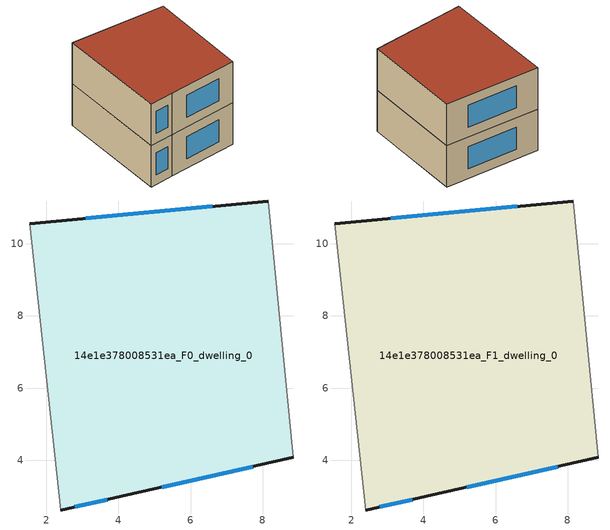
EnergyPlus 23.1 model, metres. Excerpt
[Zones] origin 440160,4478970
14e1e378008531ea_F0_dwelling_0
 floor ground (EU_floor_Construction): 8.16,11.19 8.84,4.08 4.08,2.99 2.4,2.62 1.54,10.56 z0
 wall outside (EU_wall_Construction): 2.4,2.62 4.08,2.99 8.84,4.08 / 8.16,11.19 1.54,10.56 z0:3
 wall adiabatic (EU_wall_Construction): 1.54,10.56 2.4,2.62 / 8.84,4.08 8.16,11.19 z0:3
 window (EU_Window_Construction): 2.79,2.71 3.69,2.91 / 6.61,11.04 3.09,10.71 / 5.19,3.25 7.73,3.82 z0.7:2.3
14e1e378008531ea_F1_dwelling_0
 floor to 14e1e378008531ea_F0_dwelling_0 (EU_floor_Construction): 8.15,11.19 8.84,4.08 4.08,2.99 2.4,2.62 1.54,10.56 z3
 wall outside (EU_wall_Construction): 2.4,2.62 4.08,2.99 8.84,4.08 / 8.16,11.19 1.54,10.56 z3:6
 wall adiabatic (EU_wall_Construction): 1.54,10.56 2.4,2.62 / 8.84,4.08 8.16,11.19 z3:6
 window (EU_Window_Construction): 2.79,2.71 3.69,2.91 / 6.61,11.04 3.09,10.71 / 5.19,3.25 7.73,3.82 z3.7:5.3
 roof outside (EU_roof_Construction): 8.84,4.08 8.16,11.19 1.54,10.56 2.4,2.62 4.08,2.99 z6
[Building]
EU S2 Campaign: North Axis=0; Terrain=City; Solar Distribution=FullExterior
[Site:Location]
Madrid: Latitude=40.5; Longitude=-3.5; Time Zone=1; Elevation=609
[SizingPeriod:WeatherFileDays]
AnnualSizingPeriod: Begin Month=1; Begin Day of Month=1; End Month=12; End Day of Month=31; Day of Week for Start Day=Monday; Use Weather File Daylight Saving Period=No; Use Weather File Rain and Snow Indicators=No
[MATERIAL]
EU_InternalMass_Material: Roughness=MediumRough; Thickness=0.1; Conductivity=1; Density=1800; Specific Heat=900; Thermal Absorptance=0.9; Solar Absorptance=0.7; Visible Absorptance=0.7
[MATERIAL:NOMASS] Roughness=MediumRough; Thermal Absorptance=0.9; Solar Absorptance=0.7; Visible Absorptance=0.7
Name | Thermal Resistance
EU_wall_NoMass | 0.419739
EU_roof_NoMass | 0.352165
EU_floor_NoMass | 0.608284
[WINDOWMATERIAL:SIMPLEGLAZINGSYSTEM]
EU_Window_SimpleGlazing: UFactor=4.8352; Solar Heat Gain Coefficient=0.85; Visible Transmittance=0.85
[CONSTRUCTION]
EU_wall_Construction: EU_wall_NoMass
EU_roof_Construction: EU_roof_NoMass
EU_floor_Construction: EU_floor_NoMass
EU_Window_Construction: EU_Window_SimpleGlazing
EU_InternalMass_Construction: EU_InternalMass_Material
[ZONE] Type=1; Multiplier=1; Ceiling Height=autocalculate; Volume=149.891; Floor Area=autocalculate; Part of Total Floor Area=Yes
14e1e378008531ea_F0_dwelling_0; 14e1e378008531ea_F1_dwelling_0
[INTERNALMASS] Construction=EU_InternalMass_Construction; Surface Area=49.9638
Name | Zone or ZoneList
14e1e378008531ea_F0_dwelling_0_EU_InternalMass | 14e1e378008531ea_F0_dwelling_0
14e1e378008531ea_F1_dwelling_0_EU_InternalMass | 14e1e378008531ea_F1_dwelling_0
[OTHEREQUIPMENT] Fuel Type=Electricity; Design Level Calculation Method=Watts/Area; Power per Zone Floor Area=1; Fraction Latent=0; Fraction Radiant=0; Fraction Lost=0; Carbon Dioxide Generation Rate=0; EndUse Subcategory=EU_Step8_InternalGains
Name | Zone or ZoneList or Space or SpaceList | Schedule
EU_Step8_InternalGain_14e1e378008531ea_F0_dwelling_0_f000 | 14e1e378008531ea_F0_dwelling_0 | EU_Step8_GainSchedule_14e1e378008531ea_F0_dwelling_0_f000
EU_Step8_InternalGain_14e1e378008531ea_F1_dwelling_0_f000 | 14e1e378008531ea_F1_dwelling_0 | EU_Step8_GainSchedule_14e1e378008531ea_F1_dwelling_0_f000
[ZONEVENTILATION:DESIGNFLOWRATE] Schedule=EU_AlwaysOn; Design Flow Rate Calculation Method=AirChanges/Hour; Air Changes per Hour=0.703302; Ventilation Type=Natural; Fan Pressure Rise=0; Fan Total Efficiency=1; Constant Term Coefficient=1; Temperature Term Coefficient=0; Velocity Term Coefficient=0; Velocity Squared Term Coefficient=0; Minimum Indoor Temperature=-100; Maximum Indoor Temperature=100; Delta Temperature=-100; Minimum Outdoor Temperature=-100; Maximum Outdoor Temperature=100; Maximum Wind Speed=40
Name | Zone or ZoneList or Space or SpaceList
EU_ConstantAir_14e1e378008531ea_F0_dwelling_0 | 14e1e378008531ea_F0_dwelling_0
EU_ConstantAir_14e1e378008531ea_F1_dwelling_0 | 14e1e378008531ea_F1_dwelling_0
[HVACTEMPLATE:THERMOSTAT] Constant Heating Setpoint=20; Constant Cooling Setpoint=50
EU_HeatOnly_14e1e378008531ea_F0_dwelling_0; EU_HeatOnly_14e1e378008531ea_F1_dwelling_0
[HVACTEMPLATE:ZONE:IDEALLOADSAIRSYSTEM] System Availability Schedule=EU_AlwaysOn; Maximum Heating Supply Air Temperature=50; Minimum Cooling Supply Air Temperature=13; Maximum Heating Supply Air Humidity Ratio=0.0156; Minimum Cooling Supply Air Humidity Ratio=0.0077; Heating Limit=NoLimit; Cooling Limit=NoLimit; Heating Availability Schedule=EU_AlwaysOn; Cooling Availability Schedule=EU_CoolingOff; Dehumidification Control Type=ConstantSensibleHeatRatio; Cooling Sensible Heat Ratio=0.7; Dehumidification Setpoint=60; Humidification Control Type=None; Humidification Setpoint=30; Outdoor Air Method=None; Outdoor Air Flow Rate per Person=0.00944; Outdoor Air Flow Rate per Zone Floor Area=0; Outdoor Air Flow Rate per Zone=0; Demand Controlled Ventilation Type=None; Outdoor Air Economizer Type=NoEconomizer; Heat Recovery Type=None; Sensible Heat Recovery Effectiveness=0.7; Latent Heat Recovery Effectiveness=0.65
Name | Template Thermostat
14e1e378008531ea_F0_dwelling_0 | EU_HeatOnly_14e1e378008531ea_F0_dwelling_0
14e1e378008531ea_F1_dwelling_0 | EU_HeatOnly_14e1e378008531ea_F1_dwelling_0
[SIZING:ZONE] Zone Cooling Design Supply Air Temperature Input Method=SupplyAirTemperature; Zone Cooling Design Supply Air Temperature=13; Zone Heating Design Supply Air Temperature Input Method=SupplyAirTemperature; Zone Heating Design Supply Air Temperature=50; Zone Cooling Design Supply Air Humidity Ratio=0.008; Zone Heating Design Supply Air Humidity Ratio=0.008; Cooling Design Air Flow Method=DesignDay; Cooling Design Air Flow Rate=0; Cooling Minimum Air Flow per Zone Floor Area=0.000762; Cooling Minimum Air Flow=0; Cooling Minimum Air Flow Fraction=0.2; Heating Design Air Flow Method=DesignDay; Heating Design Air Flow Rate=0; Heating Maximum Air Flow per Zone Floor Area=0.002032; Heating Maximum Air Flow=0.141576; Heating Maximum Air Flow Fraction=0.3; Account for Dedicated Outdoor Air System=No; Dedicated Outdoor Air System Control Strategy=NeutralSupplyAir; Dedicated Outdoor Air Low Setpoint Temperature for Design=autosize; Dedicated Outdoor Air High Setpoint Temperature for Design=autosize; Zone Load Sizing Method=Sensible Load Only No Latent Load; Zone Latent Cooling Design Supply Air Humidity Ratio Input Method=HumidityRatioDifference; Zone Cooling Design Supply Air Humidity Ratio Difference=0.005; Zone Latent Heating Design Supply Air Humidity Ratio Input Method=HumidityRatioDifference; Zone Humidification Design Supply Air Humidity Ratio Difference=0.005
14e1e378008531ea_F0_dwelling_0; 14e1e378008531ea_F1_dwelling_0
[SCHEDULE:CONSTANT]
Name | Hourly Value
EU_AlwaysOn | 1
EU_CoolingOff | 0
[SCHEDULE:FILE] Column Number=1; Rows to Skip at Top=0; Number of Hours of Data=8760; Column Separator=Comma; Interpolate to Timestep=No; Minutes per Item=60; Adjust Schedule for Daylight Savings=Yes
Name | File
EU_Step8_GainSchedule_14e1e378008531ea_F0_dwelling_0_f000 | ../../schedules/14e1e378008531ea/14e1e378008531ea_F0_dwelling_0_f000_gain.csv
EU_Step8_GainSchedule_14e1e378008531ea_F1_dwelling_0_f000 | ../../schedules/14e1e378008531ea/14e1e378008531ea_F1_dwelling_0_f000_gain.csv
